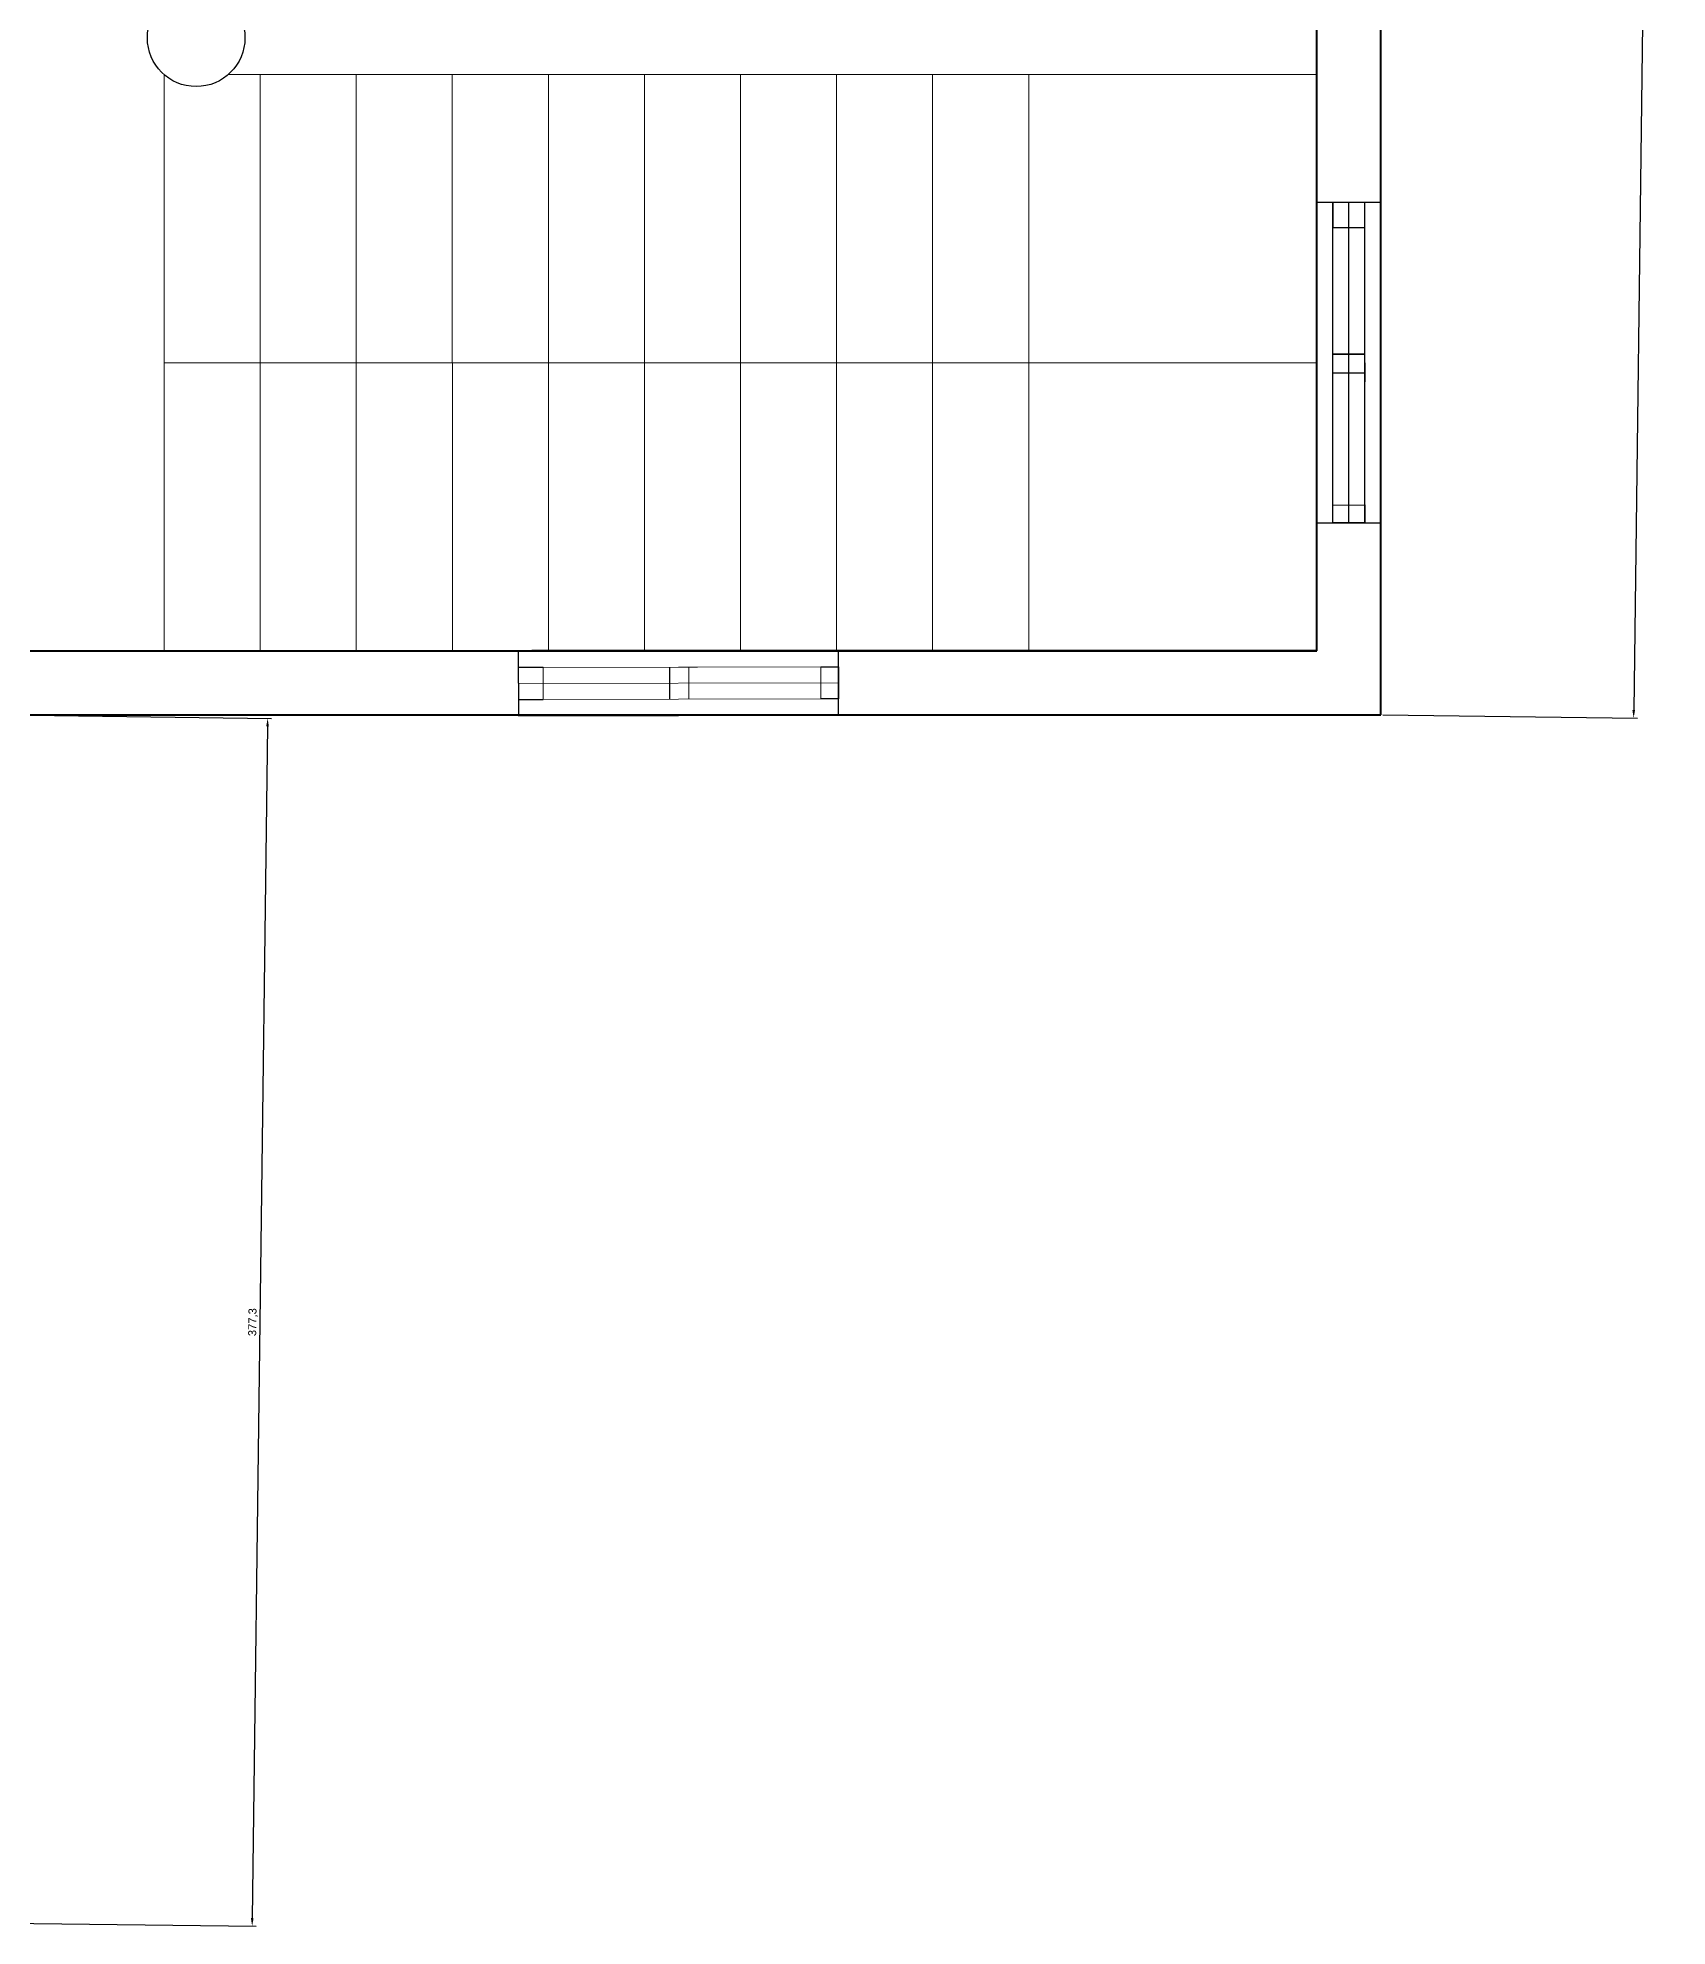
# Model space of a CAD drawing. Header units: centimetres. Extents: x 3413 to 9875, y 1 to 2456.
# Drawn here: x 4580 to 5089, y 62 to 652 of the extents above; entities that cross this region are included whole.
import ezdxf

# ---------------------------------------------------------------- set-up
doc = ezdxf.new("R2010")
doc.units = ezdxf.units.CM
for name, color, linetype, lineweight in [('cloumn', 7, 'Continuous', 30), ('JO_ DOOR LINE', 50, 'Continuous', 18), ('JO_ELEVATION LINE', 3, 'Continuous', 20), ('wall', 4, 'Continuous', 40)]:
    doc.layers.add(name, color=color, linetype=linetype, lineweight=lineweight)
doc.layers.add('elevationn', color=240, linetype='Continuous')
doc.styles.get("Standard").update_dxf_attribs({"font": 'arial.ttf'})
doc.dimstyles.new('ISO-25', dxfattribs={"dimtxt": 2.5, "dimasz": 2.5, "dimexe": 1.25, "dimexo": 0.625, "dimtad": 1, "dimtxsty": 'Standard', "dimcen": 2.5, "dimadec": 0, "dimazin": 0, "dimtfac": 1, "dimtmove": 0, "dimatfit": 3, "dimfxl": 1, "dimarcsym": 0})

# ---------------------------------------------------------------- blocks, each defined once
blk = doc.blocks.new('window_100-flat-2-flat-1')
at = {"layer": 'JO_ DOOR LINE', "lineweight": 30}
for p, q in [((-301.33, 8598.92), (-313.3, 8614.94)), ((-390.42, 8551.09), (-310.3, 8610.94)), ((-387.43, 8547.09), (-307.31, 8606.93)), ((-310.3, 8610.94), (-316.54, 8606.28)), ((-316.54, 8606.28), (-310.56, 8598.27)), ((-304.32, 8602.93), (-310.3, 8610.94)), ((-384.44, 8543.08), (-304.32, 8602.93)), ((-310.56, 8598.27), (-304.32, 8602.93)), ((-348.24, 8582.6), (-348.24, 8582.6)), ((-348.24, 8582.6), (-342.25, 8574.59)), ((-342.25, 8574.59), (-348.24, 8582.6)), ((-347.01, 8571.04), (-352.99, 8579.05)), ((-344.38, 8573), (-349.13, 8569.45)), ((-342.25, 8574.59), (-342.25, 8574.59)), ((-393.41, 8555.1), (-381.44, 8539.08)), ((-390.42, 8551.09), (-385.97, 8554.42)), ((-385.97, 8554.42), (-379.98, 8546.41)), ((-384.44, 8543.08), (-390.42, 8551.09)), ((-379.98, 8546.41), (-384.44, 8543.08))]:
    blk.add_line(p, q, dxfattribs=at)
at = {"layer": 'JO_ELEVATION LINE'}
for p, q in [((-313.3, 8614.94), (-393.41, 8555.1)), ((-381.44, 8539.08), (-301.33, 8598.92))]:
    blk.add_line(p, q, dxfattribs=at)
blk = doc.blocks.new('window_100-flat-4')
at = {"layer": 'JO_ DOOR LINE', "linetype": 'ByBlock', "lineweight": 30}
for p, q in [((-301.33, 8598.92), (-313.3, 8614.94)), ((-310.3, 8610.94), (-316.54, 8606.28)), ((-304.32, 8602.93), (-310.3, 8610.94)), ((-310.56, 8598.27), (-304.32, 8602.93)), ((-348.24, 8582.6), (-348.24, 8582.6)), ((-348.24, 8582.6), (-342.25, 8574.59)), ((-342.25, 8574.59), (-342.25, 8574.59)), ((-393.41, 8555.1), (-381.44, 8539.08)), ((-390.42, 8551.09), (-385.97, 8554.42)), ((-384.44, 8543.08), (-390.42, 8551.09)), ((-379.98, 8546.41), (-384.44, 8543.08))]:
    blk.add_line(p, q, dxfattribs=at)
at = {"layer": 'JO_ DOOR LINE', "linetype": 'ByBlock', "lineweight": 9}
for p, q in [((-390.42, 8551.09), (-310.3, 8610.94)), ((-387.43, 8547.09), (-307.31, 8606.93)), ((-316.54, 8606.28), (-310.56, 8598.27)), ((-384.44, 8543.08), (-304.32, 8602.93)), ((-342.25, 8574.59), (-348.24, 8582.6)), ((-347.01, 8571.04), (-352.99, 8579.05)), ((-344.38, 8573), (-349.13, 8569.45)), ((-385.97, 8554.42), (-379.98, 8546.41))]:
    blk.add_line(p, q, dxfattribs=at)
at = {"layer": 'JO_ELEVATION LINE', "linetype": 'ByBlock', "lineweight": -2}
for p, q in [((-313.3, 8614.94), (-393.41, 8555.1)), ((-381.44, 8539.08), (-301.33, 8598.92))]:
    blk.add_line(p, q, dxfattribs=at)
blk = doc.blocks.new('*D48')
at = {"layer": 'Defpoints', "color": 0, "transparency": 16777216}
for p in [(4999.15, 1160.35), (4999.18, 440.2), (5078.09, 439.19)]:
    blk.add_point(p, dxfattribs=at)
at = {"layer": 'elevationn', "color": 0, "lineweight": -2, "transparency": 16777216}
for p, q in [((4999.78, 1160.34), (5088.58, 1159.2)), ((5087.3, 1156.72), (5078.13, 441.69)), ((4999.8, 440.19), (5079.34, 439.17))]:
    blk.add_line(p, q, dxfattribs=at)
at = {"layer": 'elevationn', "color": 0, "transparency": 16777216}
for points in [[(5086.88, 1156.72), (5087.72, 1156.71), (5087.33, 1159.22)], [(5077.71, 441.69), (5078.54, 441.68), (5078.09, 439.19)]]:
    blk.add_solid(points, dxfattribs=at)
at = {"layer": 'elevationn', "color": 0, "transparency": 16777216, "insert": (5080.59, 799.23), "char_height": 2.5, "attachment_point": 5, "rotation": 89.26504}
blk.add_mtext('720,09', dxfattribs=at)
blk = doc.blocks.new('*D49')
at = {"layer": 'Defpoints', "color": 0, "transparency": 16777216}
for p in [(4569.18, 440.18), (4569.19, 62.86), (4646.66, 61.86)]:
    blk.add_point(p, dxfattribs=at)
at = {"layer": 'elevationn', "color": 0, "lineweight": -2, "transparency": 16777216}
for p, q in [((4569.8, 440.18), (4652.75, 439.11)), ((4651.47, 436.63), (4646.69, 64.36)), ((4569.81, 62.85), (4647.91, 61.85))]:
    blk.add_line(p, q, dxfattribs=at)
at = {"layer": 'elevationn', "color": 0, "transparency": 16777216}
for points in [[(4651.05, 436.63), (4651.88, 436.62), (4651.5, 439.13)], [(4646.27, 64.37), (4647.11, 64.36), (4646.66, 61.86)]]:
    blk.add_solid(points, dxfattribs=at)
at = {"layer": 'elevationn', "color": 0, "transparency": 16777216, "insert": (4646.95, 250.52), "char_height": 2.5, "attachment_point": 5, "rotation": 89.26504}
blk.add_mtext('377,3', dxfattribs=at)

msp = doc.modelspace()

# ---------------------------------------------------------------- linework, layer by layer
at = {"layer": 'cloumn'}
msp.add_circle((4629.17, 651.687), 15.24, dxfattribs=at)
at = {"layer": 'JO_ DOOR LINE'}
for p, q in [((4619.175, 460.186), (4619.17, 640.186)), ((4619.17, 640.186), (4619.175, 460.186)), ((4639.17, 640.187), (4979.17, 640.197)), ((4649.175, 460.187), (4649.17, 640.187)), ((4679.175, 460.188), (4679.17, 640.188)), ((4679.175, 460.188), (4679.17, 640.188)), ((4709.175, 460.189), (4709.17, 640.189)), ((4739.175, 460.19), (4739.17, 640.19)), ((4769.175, 460.191), (4769.17, 640.191)), ((4799.175, 460.192), (4799.17, 640.192)), ((4829.175, 460.193), (4829.17, 640.193)), ((4859.175, 460.194), (4859.17, 640.194)), ((4889.175, 460.195), (4889.17, 640.195)), ((4619.173, 550.186), (4979.173, 550.197))]:
    msp.add_line(p, q, dxfattribs=at)
at = {"layer": 'wall'}
for p, q in [((4999.176, 440.198), (4999.154, 1160.347)), ((4979.175, 460.2), (4979.154, 1140.347)), ((4549.175, 460.184), (4979.175, 460.197)), ((4979.175, 460.2), (4734.051, 460.193)), ((4734.051, 460.193), (4979.175, 460.2)), ((4919.175, 460.196), (4919.175, 460.198)), ((4569.176, 440.185), (4999.176, 440.198))]:
    msp.add_line(p, q, dxfattribs=at)

# ---------------------------------------------------------------- block references
for name, p, rotation in [('window_100-flat-2-flat-1', (12068.777, -4304.179), 53.24294292379511), ('window_100-flat-4', (9622.189, 7537.905), 143.339766040508), ('window_100-flat-2-flat-1', (11638.784, -4501.565), 53.24294292379511)]:
    msp.add_blockref(name, p, dxfattribs=dict(at, rotation=rotation))

# ---------------------------------------------------------------- dimensions: what is measured, and where the dimension line sits
at = {"layer": 'elevationn'}
for base, p1, p2, picture, middle in [((5078.094, 439.186), (4999.154, 1160.347), (4999.176, 440.198), '*D48', (5080.585, 799.228)), ((4646.659, 61.861), (4569.176, 440.185), (4569.188, 62.855), '*D49', (4646.951, 250.522))]:
    dim = msp.add_linear_dim(base=base, p1=p1, p2=p2, angle=89.26504, dimstyle='ISO-25', dxfattribs=at)
    dim.commit()
    dim.dimension.update_dxf_attribs({"geometry": picture, "text_midpoint": middle})

doc.saveas('drawing.dxf')
